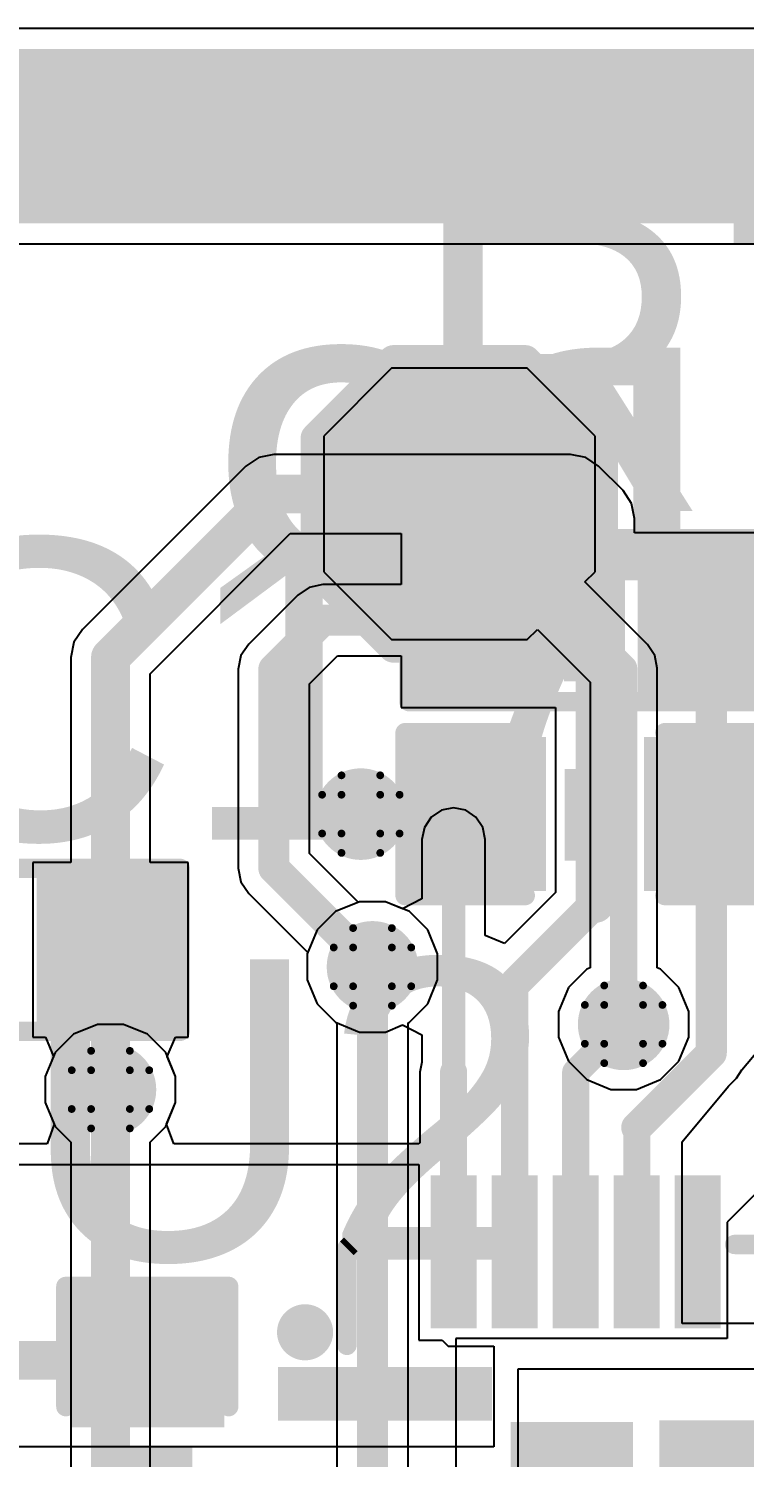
# Model space of a CAD drawing. Header units: inches. Extents: x -1 to 13, y -1.6 to 0.5.
# Drawn here: x -0.2883 to -0.1037, y -0.5415 to -0.173 of the extents above; entities that cross this region are included whole.
import ezdxf

# ---------------------------------------------------------------- set-up
doc = ezdxf.new("R2010")
doc.units = ezdxf.units.IN
doc.header["$MEASUREMENT"] = 0
for name, color, linetype in [('Bottom Layer', 5, 'Continuous'), ('Bottom Overlay', 54, 'Continuous'), ('Bottom Paste', 16, 'Continuous'), ('Bottom Solder', 6, 'Continuous'), ('Drill Drawing', 1, 'Continuous'), ('Top Glue Points', 56, 'Continuous'), ('Top Layer', 1, 'Continuous'), ('Top Overlay', 2, 'Continuous'), ('Top Paste', 8, 'Continuous'), ('Top Solder', 216, 'Continuous'), ('Via Holes', 16, 'Continuous')]:
    doc.layers.add(name, color=color, linetype=linetype)
doc.styles.add('Arial', font='', dxfattribs={"height": 0.2})
doc.styles.add('Arial_Bold', font='', dxfattribs={"height": 0.2})
doc.styles.get('Arial').set_extended_font_data('Arial')
doc.styles.get('Arial_Bold').set_extended_font_data('Arial', bold=True)

# ---------------------------------------------------------------- blocks, each defined once
blk = doc.blocks.new('QFN_16_3X3__RT7291AGQUF_12')
at = {"layer": 'Top Layer'}
for points in [[(-0.00177, 0.0748), (-0.00177, 0.02362), (-0.01162, 0.02362), (-0.01162, 0.0748)], [(0.02579, 0.0748), (0.02579, 0.02362), (0.01594, 0.02362), (0.01594, 0.0748)], [(-0.0748, 0.03544), (-0.03937, 0.03544), (-0.03937, 0.02756), (-0.0748, 0.02756)], [(0.0748, 0.02756), (0.03937, 0.02756), (0.03937, 0.03544), (0.0748, 0.03544)], [(-0.0748, 0.01969), (-0.03937, 0.01969), (-0.03937, 0.01181), (-0.0748, 0.01181)], [(0.0748, 0.01181), (0.03937, 0.01181), (0.03937, 0.01969), (0.0748, 0.01969)], [(-0.01123, -0.01478), (-0.01123, 0.01278), (-0.00138, 0.01278), (-0.00138, -0.01478)], [(0.01239, -0.01478), (0.01239, 0.01278), (0.02224, 0.01278), (0.02224, -0.01478)], [(-0.0748, 0.00394), (-0.03937, 0.00394), (-0.03937, -0.00394), (-0.0748, -0.00394)], [(0.0748, -0.00394), (0.03937, -0.00394), (0.03937, 0.00394), (0.0748, 0.00394)], [(-0.0748, -0.01181), (-0.03937, -0.01181), (-0.03937, -0.01969), (-0.0748, -0.01969)], [(0.0748, -0.01969), (0.03937, -0.01969), (0.03937, -0.01181), (0.0748, -0.01181)], [(-0.0254, -0.0748), (-0.0254, -0.02362), (-0.01555, -0.02362), (-0.01555, -0.0748)], [(0.00216, -0.0748), (0.00216, -0.02362), (0.01201, -0.02362), (0.01201, -0.0748)], [(-0.0748, -0.02755), (-0.03937, -0.02755), (-0.03937, -0.03543), (-0.0748, -0.03543)], [(0.0748, -0.03543), (0.03937, -0.03543), (0.03937, -0.02755), (0.0748, -0.02755)]]:
    blk.add_hatch(color=1, dxfattribs=at).paths.add_polyline_path(points)
at = {"layer": 'Top Paste'}
for points in [[(-0.00177, 0.0748), (-0.00177, 0.02362), (-0.01162, 0.02362), (-0.01162, 0.0748)], [(0.02579, 0.0748), (0.02579, 0.02362), (0.01594, 0.02362), (0.01594, 0.0748)], [(-0.0748, 0.03544), (-0.03937, 0.03544), (-0.03937, 0.02756), (-0.0748, 0.02756)], [(0.0748, 0.02756), (0.03937, 0.02756), (0.03937, 0.03544), (0.0748, 0.03544)], [(-0.0748, 0.01969), (-0.03937, 0.01969), (-0.03937, 0.01181), (-0.0748, 0.01181)], [(0.0748, 0.01181), (0.03937, 0.01181), (0.03937, 0.01969), (0.0748, 0.01969)], [(-0.01123, -0.01478), (-0.01123, 0.01278), (-0.00138, 0.01278), (-0.00138, -0.01478)], [(0.01239, -0.01478), (0.01239, 0.01278), (0.02224, 0.01278), (0.02224, -0.01478)], [(-0.0748, 0.00394), (-0.03937, 0.00394), (-0.03937, -0.00394), (-0.0748, -0.00394)], [(0.0748, -0.00394), (0.03937, -0.00394), (0.03937, 0.00394), (0.0748, 0.00394)], [(-0.0748, -0.01181), (-0.03937, -0.01181), (-0.03937, -0.01969), (-0.0748, -0.01969)], [(0.0748, -0.01969), (0.03937, -0.01969), (0.03937, -0.01181), (0.0748, -0.01181)], [(-0.0254, -0.0748), (-0.0254, -0.02362), (-0.01555, -0.02362), (-0.01555, -0.0748)], [(0.00216, -0.0748), (0.00216, -0.02362), (0.01201, -0.02362), (0.01201, -0.0748)], [(-0.0748, -0.02755), (-0.03937, -0.02755), (-0.03937, -0.03543), (-0.0748, -0.03543)], [(0.0748, -0.03543), (0.03937, -0.03543), (0.03937, -0.02755), (0.0748, -0.02755)]]:
    blk.add_hatch(color=8, dxfattribs=at).paths.add_polyline_path(points)
at = {"layer": 'Top Solder'}
for points in [[(0.00023, 0.0768), (0.00023, 0.02162), (-0.01362, 0.02162), (-0.01362, 0.0768)], [(0.02779, 0.0768), (0.02779, 0.02162), (0.01394, 0.02162), (0.01394, 0.0768)], [(-0.0768, 0.03744), (-0.03737, 0.03744), (-0.03737, 0.02556), (-0.0768, 0.02556)], [(0.0768, 0.02556), (0.03737, 0.02556), (0.03737, 0.03744), (0.0768, 0.03744)], [(-0.0768, 0.02169), (-0.03737, 0.02169), (-0.03737, 0.00981), (-0.0768, 0.00981)], [(0.0768, 0.00981), (0.03737, 0.00981), (0.03737, 0.02169), (0.0768, 0.02169)], [(-0.01323, -0.01678), (-0.01323, 0.01478), (0.00062, 0.01478), (0.00062, -0.01678)], [(0.01039, -0.01678), (0.01039, 0.01478), (0.02424, 0.01478), (0.02424, -0.01678)], [(-0.0768, 0.00594), (-0.03737, 0.00594), (-0.03737, -0.00594), (-0.0768, -0.00594)], [(0.0768, -0.00594), (0.03737, -0.00594), (0.03737, 0.00594), (0.0768, 0.00594)], [(-0.0768, -0.00981), (-0.03737, -0.00981), (-0.03737, -0.02169), (-0.0768, -0.02169)], [(0.0768, -0.02169), (0.03737, -0.02169), (0.03737, -0.00981), (0.0768, -0.00981)], [(-0.0274, -0.0768), (-0.0274, -0.02162), (-0.01355, -0.02162), (-0.01355, -0.0768)], [(0.00016, -0.0768), (0.00016, -0.02162), (0.01401, -0.02162), (0.01401, -0.0768)], [(-0.0768, -0.02555), (-0.03737, -0.02555), (-0.03737, -0.03743), (-0.0768, -0.03743)], [(0.0768, -0.03743), (0.03737, -0.03743), (0.03737, -0.02555), (0.0768, -0.02555)]]:
    blk.add_hatch(color=216, dxfattribs=at).paths.add_polyline_path(points)
at = {"layer": 'Top Overlay', "const_width": 0.005}
for points in [[(-0.021, 0.059), (-0.05901, 0.059)], [(-0.05901, 0.041), (-0.05901, 0.059)], [(0.05899, 0.059), (0.032, 0.059)], [(0.05899, 0.04), (0.05899, 0.059)], [(-0.05901, -0.058), (-0.05901, -0.041)], [(0.05899, -0.059), (0.05899, -0.041)], [(-0.05801, -0.059), (-0.05901, -0.058)], [(-0.033, -0.059), (-0.05801, -0.059)], [(0.05899, -0.059), (0.022, -0.059)]]:
    blk.add_lwpolyline(points, dxfattribs=at)
at = {"layer": 'Top Overlay'}
for points, const_width in [([(-0.06026, 0.059, 1), (-0.05776, 0.059, 1)], 0.0025), ([(-0.06026, 0.059, 1), (-0.05776, 0.059, 1)], 0.0025), ([(-0.02226, 0.059, 1), (-0.01976, 0.059, 1)], 0.0025), ([(0.03075, 0.059, 1), (0.03324, 0.059, 1)], 0.0025), ([(0.05774, 0.059, 1), (0.06024, 0.059, 1)], 0.0025), ([(0.05774, 0.059, 1), (0.06024, 0.059, 1)], 0.0025), ([(-0.06026, 0.041, 1), (-0.05776, 0.041, 1)], 0.0025), ([(0.05774, 0.04, 1), (0.06024, 0.04, 1)], 0.0025), ([(-0.06026, -0.041, 1), (-0.05776, -0.041, 1)], 0.0025), ([(0.05774, -0.041, 1), (0.06024, -0.041, 1)], 0.0025), ([(-0.06026, -0.058, 1), (-0.05776, -0.058, 1)], 0.0025), ([(-0.06026, -0.058, 1), (-0.05776, -0.058, 1)], 0.0025), ([(-0.05926, -0.059, 1), (-0.05675, -0.059, 1)], 0.0025), ([(-0.05926, -0.059, 1), (-0.05675, -0.059, 1)], 0.0025), ([(-0.03426, -0.059, 1), (-0.03175, -0.059, 1)], 0.0025), ([(0.02074, -0.059, 1), (0.02324, -0.059, 1)], 0.0025), ([(0.05774, -0.059, 1), (0.06024, -0.059, 1)], 0.0025), ([(0.05774, -0.059, 1), (0.06024, -0.059, 1)], 0.0025), ([(-0.03413, -0.0698, 1), (-0.0386, -0.0698, 1)], 0.01), ([(-0.0411, -0.0698, 1), (-0.0361, -0.0698, 1)], 0.005), ([(-0.03663, -0.0698, 1), (-0.03163, -0.0698, 1)], 0.005)]:
    blk.add_lwpolyline(points, format="xyb", close=True, dxfattribs=dict(at, const_width=const_width))
blk = doc.blocks.new('CAP_0603_26')
at = {"layer": 'Top Layer'}
for points in [[(-0.015, 0.0175), (-0.015, -0.0175), (-0.045, -0.0175), (-0.045, 0.0175)], [(0.045, 0.0175), (0.045, -0.0175), (0.015, -0.0175), (0.015, 0.0175)]]:
    blk.add_hatch(color=1, dxfattribs=at).paths.add_polyline_path(points)
at = {"layer": 'Top Paste'}
for points in [[(-0.015, 0.0175), (-0.015, -0.0175), (-0.045, -0.0175), (-0.045, 0.0175)], [(0.045, 0.0175), (0.045, -0.0175), (0.015, -0.0175), (0.015, 0.0175)]]:
    blk.add_hatch(color=8, dxfattribs=at).paths.add_polyline_path(points)
at = {"layer": 'Top Solder'}
for points in [[(-0.01264, 0.01986), (-0.01264, -0.01986), (-0.04736, -0.01986), (-0.04736, 0.01986)], [(0.04736, 0.01986), (0.04736, -0.01986), (0.01264, -0.01986), (0.01264, 0.01986)]]:
    blk.add_hatch(color=216, dxfattribs=at).paths.add_polyline_path(points)
at = {"layer": 'Top Overlay', "const_width": 0.005}
for points in [[(-0.049, 0.021), (-0.049, -0.021)], [(-0.049, 0.021), (-0.018, 0.021)], [(0.018, 0.021), (0.049, 0.021)], [(0.049, 0.021), (0.049, -0.021)], [(-0.049, -0.021), (-0.018, -0.021)], [(0.018, -0.021), (0.049, -0.021)]]:
    blk.add_lwpolyline(points, dxfattribs=at)
at = {"layer": 'Top Overlay', "const_width": 0.0025}
for points in [[(-0.05025, 0.021, 1), (-0.04775, 0.021, 1)], [(-0.05025, 0.021, 1), (-0.04775, 0.021, 1)], [(-0.01925, 0.021, 1), (-0.01675, 0.021, 1)], [(0.01675, 0.021, 1), (0.01925, 0.021, 1)], [(0.04775, 0.021, 1), (0.05025, 0.021, 1)], [(0.04775, 0.021, 1), (0.05025, 0.021, 1)], [(-0.05025, -0.021, 1), (-0.04775, -0.021, 1)], [(-0.05025, -0.021, 1), (-0.04775, -0.021, 1)], [(-0.01925, -0.021, 1), (-0.01675, -0.021, 1)], [(0.01675, -0.021, 1), (0.01925, -0.021, 1)], [(0.04775, -0.021, 1), (0.05025, -0.021, 1)], [(0.04775, -0.021, 1), (0.05025, -0.021, 1)]]:
    blk.add_lwpolyline(points, format="xyb", close=True, dxfattribs=at)
blk = doc.blocks.new('CAP_0603_34')
at = {"layer": 'Top Layer'}
for points in [[(-0.015, 0.0175), (-0.015, -0.0175), (-0.045, -0.0175), (-0.045, 0.0175)], [(0.045, 0.0175), (0.045, -0.0175), (0.015, -0.0175), (0.015, 0.0175)]]:
    blk.add_hatch(color=1, dxfattribs=at).paths.add_polyline_path(points)
at = {"layer": 'Top Paste'}
for points in [[(-0.015, 0.0175), (-0.015, -0.0175), (-0.045, -0.0175), (-0.045, 0.0175)], [(0.045, 0.0175), (0.045, -0.0175), (0.015, -0.0175), (0.015, 0.0175)]]:
    blk.add_hatch(color=8, dxfattribs=at).paths.add_polyline_path(points)
at = {"layer": 'Top Solder'}
for points in [[(-0.01264, 0.01986), (-0.01264, -0.01986), (-0.04736, -0.01986), (-0.04736, 0.01986)], [(0.04736, 0.01986), (0.04736, -0.01986), (0.01264, -0.01986), (0.01264, 0.01986)]]:
    blk.add_hatch(color=216, dxfattribs=at).paths.add_polyline_path(points)
at = {"layer": 'Top Overlay', "const_width": 0.005}
for points in [[(-0.049, -0.021), (-0.049, 0.021)], [(-0.049, 0.021), (-0.018, 0.021)], [(0.018, 0.021), (0.049, 0.021)], [(0.049, -0.021), (0.049, 0.021)], [(-0.049, -0.021), (-0.018, -0.021)], [(0.018, -0.021), (0.049, -0.021)]]:
    blk.add_lwpolyline(points, dxfattribs=at)
at = {"layer": 'Top Overlay', "const_width": 0.0025}
for points in [[(-0.05025, 0.021, 1), (-0.04775, 0.021, 1)], [(-0.05025, 0.021, 1), (-0.04775, 0.021, 1)], [(-0.01925, 0.021, 1), (-0.01675, 0.021, 1)], [(0.01675, 0.021, 1), (0.01925, 0.021, 1)], [(0.04775, 0.021, 1), (0.05025, 0.021, 1)], [(0.04775, 0.021, 1), (0.05025, 0.021, 1)], [(-0.05025, -0.021, 1), (-0.04775, -0.021, 1)], [(-0.05025, -0.021, 1), (-0.04775, -0.021, 1)], [(-0.01925, -0.021, 1), (-0.01675, -0.021, 1)], [(0.01675, -0.021, 1), (0.01925, -0.021, 1)], [(0.04775, -0.021, 1), (0.05025, -0.021, 1)], [(0.04775, -0.021, 1), (0.05025, -0.021, 1)]]:
    blk.add_lwpolyline(points, format="xyb", close=True, dxfattribs=at)
blk = doc.blocks.new('TEST_POINT_B_75')
at = {"layer": 'Bottom Layer'}
blk.add_hatch(color=5, dxfattribs=at).paths.add_polyline_path([(0.015, 0.03), (-0.015, 0.03), (-0.03, 0.015), (-0.03, -0.015), (-0.015, -0.03), (0.015, -0.03), (0.03, -0.015), (0.03, 0.015)])
at = {"layer": 'Bottom Paste'}
blk.add_hatch(color=16, dxfattribs=at).paths.add_polyline_path([(0.015, 0.03), (-0.015, 0.03), (-0.03, 0.015), (-0.03, -0.015), (-0.015, -0.03), (0.015, -0.03), (0.03, -0.015), (0.03, 0.015)])
at = {"layer": 'Bottom Solder'}
blk.add_hatch(color=6, dxfattribs=at).paths.add_polyline_path([(0.017, 0.034), (-0.017, 0.034), (-0.034, 0.017), (-0.034, -0.017), (-0.017, -0.034), (0.017, -0.034), (0.034, -0.017), (0.034, 0.017)])
at = {"layer": 'Bottom Overlay', "const_width": 0.00787}
for points in [[(-0.017, 0.037), (-0.037, 0.017)], [(0.017, 0.037), (-0.017, 0.037)], [(0.037, 0.017), (0.017, 0.037)], [(-0.037, 0.017), (-0.037, -0.017)], [(0.037, 0.017), (0.037, -0.017)], [(-0.017, -0.037), (-0.037, -0.017)], [(0.037, -0.017), (0.017, -0.037)], [(0.017, -0.037), (-0.017, -0.037)]]:
    blk.add_lwpolyline(points, dxfattribs=at)
at = {"layer": 'Bottom Overlay', "const_width": 0.00394}
for points in [[(-0.01897, 0.037, 1), (-0.01503, 0.037, 1)], [(-0.01897, 0.037, 1), (-0.01503, 0.037, 1)], [(0.01503, 0.037, 1), (0.01897, 0.037, 1)], [(0.01503, 0.037, 1), (0.01897, 0.037, 1)], [(-0.03897, 0.017, 1), (-0.03503, 0.017, 1)], [(-0.03897, 0.017, 1), (-0.03503, 0.017, 1)], [(0.03503, 0.017, 1), (0.03897, 0.017, 1)], [(0.03503, 0.017, 1), (0.03897, 0.017, 1)], [(-0.03897, -0.017, 1), (-0.03503, -0.017, 1)], [(-0.03897, -0.017, 1), (-0.03503, -0.017, 1)], [(0.03503, -0.017, 1), (0.03897, -0.017, 1)], [(0.03503, -0.017, 1), (0.03897, -0.017, 1)], [(-0.01897, -0.037, 1), (-0.01503, -0.037, 1)], [(-0.01897, -0.037, 1), (-0.01503, -0.037, 1)], [(0.01503, -0.037, 1), (0.01897, -0.037, 1)], [(0.01503, -0.037, 1), (0.01897, -0.037, 1)]]:
    blk.add_lwpolyline(points, format="xyb", close=True, dxfattribs=at)
blk = doc.blocks.new('RES_0603_100')
at = {"layer": 'Top Layer'}
for points in [[(-0.015, 0.0175), (-0.015, -0.0175), (-0.045, -0.0175), (-0.045, 0.0175)], [(0.045, 0.0175), (0.045, -0.0175), (0.015, -0.0175), (0.015, 0.0175)]]:
    blk.add_hatch(color=1, dxfattribs=at).paths.add_polyline_path(points)
at = {"layer": 'Top Paste'}
for points in [[(-0.015, 0.0175), (-0.015, -0.0175), (-0.045, -0.0175), (-0.045, 0.0175)], [(0.045, 0.0175), (0.045, -0.0175), (0.015, -0.0175), (0.015, 0.0175)]]:
    blk.add_hatch(color=8, dxfattribs=at).paths.add_polyline_path(points)
at = {"layer": 'Top Solder'}
for points in [[(-0.011, 0.0215), (-0.011, -0.0215), (-0.049, -0.0215), (-0.049, 0.0215)], [(0.049, 0.0215), (0.049, -0.0215), (0.011, -0.0215), (0.011, 0.0215)]]:
    blk.add_hatch(color=216, dxfattribs=at).paths.add_polyline_path(points)
at = {"layer": 'Top Overlay', "const_width": 0.005}
for points in [[(0.048, 0.021), (-0.048, 0.021)], [(-0.048, 0.021), (-0.048, -0.021)], [(0.048, 0.021), (0.048, -0.021)], [(0.048, -0.021), (-0.048, -0.021)]]:
    blk.add_lwpolyline(points, dxfattribs=at)
at = {"layer": 'Top Overlay', "const_width": 0.0025}
for points in [[(-0.04925, 0.021, 1), (-0.04675, 0.021, 1)], [(-0.04925, 0.021, 1), (-0.04675, 0.021, 1)], [(0.04675, 0.021, 1), (0.04925, 0.021, 1)], [(0.04675, 0.021, 1), (0.04925, 0.021, 1)], [(-0.04925, -0.021, 1), (-0.04675, -0.021, 1)], [(-0.04925, -0.021, 1), (-0.04675, -0.021, 1)], [(0.04675, -0.021, 1), (0.04925, -0.021, 1)], [(0.04675, -0.021, 1), (0.04925, -0.021, 1)]]:
    blk.add_lwpolyline(points, format="xyb", close=True, dxfattribs=at)
blk = doc.blocks.new('RES_0603_105')
at = {"layer": 'Top Layer'}
for points in [[(-0.015, 0.0175), (-0.015, -0.0175), (-0.045, -0.0175), (-0.045, 0.0175)], [(0.045, 0.0175), (0.045, -0.0175), (0.015, -0.0175), (0.015, 0.0175)]]:
    blk.add_hatch(color=1, dxfattribs=at).paths.add_polyline_path(points)
at = {"layer": 'Top Paste'}
for points in [[(-0.015, 0.0175), (-0.015, -0.0175), (-0.045, -0.0175), (-0.045, 0.0175)], [(0.045, 0.0175), (0.045, -0.0175), (0.015, -0.0175), (0.015, 0.0175)]]:
    blk.add_hatch(color=8, dxfattribs=at).paths.add_polyline_path(points)
at = {"layer": 'Top Solder'}
for points in [[(-0.011, 0.0215), (-0.011, -0.0215), (-0.049, -0.0215), (-0.049, 0.0215)], [(0.049, 0.0215), (0.049, -0.0215), (0.011, -0.0215), (0.011, 0.0215)]]:
    blk.add_hatch(color=216, dxfattribs=at).paths.add_polyline_path(points)
at = {"layer": 'Top Overlay', "const_width": 0.005}
for points in [[(-0.048, 0.021), (0.048, 0.021)], [(-0.048, -0.021), (-0.048, 0.021)], [(0.048, -0.021), (0.048, 0.021)], [(-0.048, -0.021), (0.048, -0.021)]]:
    blk.add_lwpolyline(points, dxfattribs=at)
at = {"layer": 'Top Overlay', "const_width": 0.0025}
for points in [[(-0.04925, 0.021, 1), (-0.04675, 0.021, 1)], [(-0.04925, 0.021, 1), (-0.04675, 0.021, 1)], [(0.04675, 0.021, 1), (0.04925, 0.021, 1)], [(0.04675, 0.021, 1), (0.04925, 0.021, 1)], [(-0.04925, -0.021, 1), (-0.04675, -0.021, 1)], [(-0.04925, -0.021, 1), (-0.04675, -0.021, 1)], [(0.04675, -0.021, 1), (0.04925, -0.021, 1)], [(0.04675, -0.021, 1), (0.04925, -0.021, 1)]]:
    blk.add_lwpolyline(points, format="xyb", close=True, dxfattribs=at)

msp = doc.modelspace()

# ---------------------------------------------------------------- hatches: boundary and pattern name
at = {"layer": 'Bottom Layer'}
h = msp.add_hatch(color=5, dxfattribs=at)
edge = h.paths.add_edge_path()
edge.add_arc((-0.20261, -0.37561), 0.01181, 0, 360)
h = msp.add_hatch(color=5, dxfattribs=at)
edge = h.paths.add_edge_path()
edge.add_arc((-0.19961, -0.415), 0.01181, 0, 360)
h = msp.add_hatch(color=5, dxfattribs=at)
edge = h.paths.add_edge_path()
edge.add_arc((-0.13482, -0.42982), 0.01181, 0, 360)
h = msp.add_hatch(color=5, dxfattribs=at)
edge = h.paths.add_edge_path()
edge.add_arc((-0.2672, -0.44665), 0.01181, 0, 360)
at = {"layer": 'Top Glue Points'}
for points in [[(-0.1502, -0.30986), (-0.1502, -0.34136), (-0.13446, -0.34136), (-0.13446, -0.30986)], [(-0.13433, -0.36399), (-0.15007, -0.36399), (-0.15007, -0.38761), (-0.13433, -0.38761)], [(-0.24609, -0.55427), (-0.24609, -0.53853), (-0.26971, -0.53853), (-0.26971, -0.55427)]]:
    msp.add_hatch(color=56, dxfattribs=at).paths.add_polyline_path(points)
at = {"layer": 'Top Layer'}
h = msp.add_hatch(color=1, dxfattribs=at)
edge = h.paths.add_edge_path()
edge.add_arc((-0.20261, -0.37561), 0.01181, 0, 360)
h = msp.add_hatch(color=1, dxfattribs=at)
edge = h.paths.add_edge_path()
edge.add_arc((-0.19961, -0.415), 0.01181, 0, 360)
h = msp.add_hatch(color=1, dxfattribs=at)
edge = h.paths.add_edge_path()
edge.add_arc((-0.13482, -0.42982), 0.01181, 0, 360)
h = msp.add_hatch(color=1, dxfattribs=at)
edge = h.paths.add_edge_path()
edge.add_arc((-0.2672, -0.44665), 0.01181, 0, 360)
at = {"layer": 'Via Holes'}
h = msp.add_hatch(color=7, dxfattribs=at)
edge = h.paths.add_edge_path()
edge.add_arc((-0.20261, -0.37561), 0.00591, 0, 360)
h = msp.add_hatch(color=7, dxfattribs=at)
edge = h.paths.add_edge_path()
edge.add_arc((-0.19961, -0.415), 0.00591, 0, 360)
h = msp.add_hatch(color=7, dxfattribs=at)
edge = h.paths.add_edge_path()
edge.add_arc((-0.13482, -0.42982), 0.00591, 0, 360)
h = msp.add_hatch(color=7, dxfattribs=at)
edge = h.paths.add_edge_path()
edge.add_arc((-0.2672, -0.44665), 0.00591, 0, 360)

# ---------------------------------------------------------------- linework, layer by layer
at = {"layer": 'Bottom Layer'}
for p, q in [((-0.1947, -0.26061), (-0.2122, -0.27811)), ((-0.1597, -0.26061), (-0.1947, -0.26061)), ((-0.1422, -0.27811), (-0.1597, -0.26061)), ((-0.2122, -0.27811), (-0.2122, -0.31311)), ((-0.1422, -0.31311), (-0.1422, -0.27811)), ((-0.2122, -0.31311), (-0.1947, -0.33061)), ((-0.14482, -0.31573), (-0.1422, -0.31311)), ((-0.12869, -0.33187), (-0.14482, -0.31573)), ((-0.1947, -0.33061), (-0.1597, -0.33061)), ((-0.1597, -0.33061), (-0.15708, -0.32799)), ((-0.15708, -0.32799), (-0.14348, -0.34158)), ((-0.12681, -0.33468), (-0.12869, -0.33187)), ((-0.12615, -0.33799), (-0.12681, -0.33468)), ((-0.12615, -0.41521), (-0.12615, -0.33799)), ((-0.14348, -0.34158), (-0.14348, -0.41521)), ((-0.01933, -0.392), (-0.10811, -0.48079)), ((-0.01933, -0.392), (-0.10811, -0.48079)), ((-0.20913, -0.40075), (-0.21386, -0.40548)), ((-0.20295, -0.39819), (-0.20913, -0.40075)), ((-0.19627, -0.39819), (-0.20295, -0.39819)), ((-0.19009, -0.40075), (-0.19627, -0.39819)), ((-0.18536, -0.40548), (-0.19009, -0.40075)), ((-0.21386, -0.40548), (-0.21642, -0.41166)), ((-0.1828, -0.41166), (-0.18536, -0.40548)), ((-0.21642, -0.41166), (-0.21642, -0.41834)), ((-0.1828, -0.41834), (-0.1828, -0.41166)), ((-0.14434, -0.41556), (-0.14907, -0.42029)), ((-0.14348, -0.41521), (-0.14434, -0.41556)), ((-0.12529, -0.41556), (-0.12615, -0.41521)), ((-0.12056, -0.42029), (-0.12529, -0.41556)), ((-0.21642, -0.41834), (-0.21386, -0.42452)), ((-0.18536, -0.42452), (-0.1828, -0.41834)), ((-0.14907, -0.42029), (-0.15163, -0.42647)), ((-0.118, -0.42647), (-0.12056, -0.42029)), ((-0.21386, -0.42452), (-0.20913, -0.42925)), ((-0.19009, -0.42925), (-0.18536, -0.42452)), ((-0.15163, -0.42647), (-0.15163, -0.43316)), ((-0.118, -0.43316), (-0.118, -0.42647)), ((-0.27054, -0.42983), (-0.27672, -0.43239)), ((-0.26386, -0.42983), (-0.27054, -0.42983)), ((-0.25768, -0.43239), (-0.26386, -0.42983)), ((-0.20913, -0.42925), (-0.20879, -0.4294)), ((-0.20879, -0.4294), (-0.20879, -0.6152)), ((-0.19043, -0.4294), (-0.19009, -0.42925)), ((-0.19043, -0.6114), (-0.19043, -0.4294)), ((-0.27672, -0.43239), (-0.28145, -0.43712)), ((-0.25295, -0.43712), (-0.25768, -0.43239)), ((-0.15163, -0.43316), (-0.14907, -0.43934)), ((-0.12056, -0.43934), (-0.118, -0.43316)), ((-0.28145, -0.43712), (-0.28401, -0.4433)), ((-0.25039, -0.4433), (-0.25295, -0.43712)), ((-0.14907, -0.43934), (-0.14434, -0.44407)), ((-0.12529, -0.44407), (-0.12056, -0.43934)), ((-0.28401, -0.4433), (-0.28401, -0.44999)), ((-0.25039, -0.44999), (-0.25039, -0.4433)), ((-0.14434, -0.44407), (-0.13816, -0.44663)), ((-0.13147, -0.44663), (-0.12529, -0.44407)), ((-0.13816, -0.44663), (-0.13147, -0.44663)), ((-0.28401, -0.44999), (-0.28145, -0.45617)), ((-0.25295, -0.45617), (-0.25039, -0.44999)), ((-0.28145, -0.45617), (-0.2774, -0.46022)), ((-0.257, -0.46022), (-0.25295, -0.45617)), ((-0.2774, -0.46022), (-0.2774, -0.72142)), ((-0.257, -0.72142), (-0.257, -0.46022)), ((-0.10811, -0.48079), (-0.10811, -0.51079)), ((-0.10811, -0.48079), (-0.10811, -0.51079)), ((-0.10811, -0.51079), (-0.17811, -0.51079)), ((-0.17811, -0.51079), (-0.17811, -0.58579)), ((-0.10811, -0.51079), (-0.17811, -0.51079)), ((-0.17811, -0.51079), (-0.17811, -0.58579))]:
    msp.add_line(p, q, dxfattribs=at)
for points, const_width in [([(-0.1772, -0.29561), (-0.13482, -0.33799)], 0.007), ([(-0.13482, -0.42982), (-0.13482, -0.33799)], 0.007), ([(-0.19961, -0.6152), (-0.19961, -0.41567)], 0.008), ([(-0.2672, -0.735), (-0.2672, -0.44665)], 0.01)]:
    msp.add_lwpolyline(points, dxfattribs=dict(at, const_width=const_width))
for points, const_width in [([(-0.17895, -0.29561, 1), (-0.17545, -0.29561, 1)], 0.0035), ([(-0.13657, -0.33799, 1), (-0.13307, -0.33799, 1)], 0.0035), ([(-0.13657, -0.33799, 1), (-0.13307, -0.33799, 1)], 0.0035), ([(-0.20161, -0.41567, 1), (-0.19761, -0.41567, 1)], 0.004), ([(-0.13657, -0.42982, 1), (-0.13307, -0.42982, 1)], 0.0035), ([(-0.2697, -0.44665, 1), (-0.2647, -0.44665, 1)], 0.005)]:
    msp.add_lwpolyline(points, format="xyb", close=True, dxfattribs=dict(at, const_width=const_width))
at = {"layer": 'Drill Drawing', "const_width": 0.002}
for points in [[(-0.20761, -0.37061), (-0.20761, -0.36561)], [(-0.20761, -0.36561), (-0.19761, -0.36561)], [(-0.19761, -0.37061), (-0.19761, -0.36561)], [(-0.21261, -0.38061), (-0.21261, -0.37061)], [(-0.21261, -0.37061), (-0.20761, -0.37061)], [(-0.19761, -0.37061), (-0.19261, -0.37061)], [(-0.19261, -0.38061), (-0.19261, -0.37061)], [(-0.21261, -0.38061), (-0.20761, -0.38061)], [(-0.20761, -0.38561), (-0.20761, -0.38061)], [(-0.19761, -0.38061), (-0.19261, -0.38061)], [(-0.19761, -0.38561), (-0.19761, -0.38061)], [(-0.20761, -0.38561), (-0.19761, -0.38561)], [(-0.20461, -0.41), (-0.20461, -0.405)], [(-0.20461, -0.405), (-0.19461, -0.405)], [(-0.19461, -0.41), (-0.19461, -0.405)], [(-0.20961, -0.42), (-0.20961, -0.41)], [(-0.20961, -0.41), (-0.20461, -0.41)], [(-0.19461, -0.41), (-0.18961, -0.41)], [(-0.18961, -0.42), (-0.18961, -0.41)], [(-0.20961, -0.42), (-0.20461, -0.42)], [(-0.20461, -0.425), (-0.20461, -0.42)], [(-0.19461, -0.42), (-0.18961, -0.42)], [(-0.19461, -0.425), (-0.19461, -0.42)], [(-0.13982, -0.42482), (-0.13982, -0.41982)], [(-0.13982, -0.41982), (-0.12982, -0.41982)], [(-0.12982, -0.42482), (-0.12982, -0.41982)], [(-0.20461, -0.425), (-0.19461, -0.425)], [(-0.14482, -0.43482), (-0.14482, -0.42482)], [(-0.14482, -0.42482), (-0.13982, -0.42482)], [(-0.12982, -0.42482), (-0.12482, -0.42482)], [(-0.12482, -0.43482), (-0.12482, -0.42482)], [(-0.14482, -0.43482), (-0.13982, -0.43482)], [(-0.13982, -0.43982), (-0.13982, -0.43482)], [(-0.12982, -0.43482), (-0.12482, -0.43482)], [(-0.12982, -0.43982), (-0.12982, -0.43482)], [(-0.2722, -0.44165), (-0.2722, -0.43665)], [(-0.2722, -0.43665), (-0.2622, -0.43665)], [(-0.2622, -0.44165), (-0.2622, -0.43665)], [(-0.2772, -0.45165), (-0.2772, -0.44165)], [(-0.2772, -0.44165), (-0.2722, -0.44165)], [(-0.2622, -0.44165), (-0.2572, -0.44165)], [(-0.2572, -0.45165), (-0.2572, -0.44165)], [(-0.13982, -0.43982), (-0.12982, -0.43982)], [(-0.2772, -0.45165), (-0.2722, -0.45165)], [(-0.2722, -0.45665), (-0.2722, -0.45165)], [(-0.2622, -0.45165), (-0.2572, -0.45165)], [(-0.2622, -0.45665), (-0.2622, -0.45165)], [(-0.2722, -0.45665), (-0.2622, -0.45665)]]:
    msp.add_lwpolyline(points, dxfattribs=at)
at = {"layer": 'Drill Drawing', "const_width": 0.001}
for points in [[(-0.20811, -0.36561, 1), (-0.20711, -0.36561, 1)], [(-0.20811, -0.36561, 1), (-0.20711, -0.36561, 1)], [(-0.19811, -0.36561, 1), (-0.19711, -0.36561, 1)], [(-0.19811, -0.36561, 1), (-0.19711, -0.36561, 1)], [(-0.21311, -0.37061, 1), (-0.21211, -0.37061, 1)], [(-0.21311, -0.37061, 1), (-0.21211, -0.37061, 1)], [(-0.20811, -0.37061, 1), (-0.20711, -0.37061, 1)], [(-0.20811, -0.37061, 1), (-0.20711, -0.37061, 1)], [(-0.19811, -0.37061, 1), (-0.19711, -0.37061, 1)], [(-0.19811, -0.37061, 1), (-0.19711, -0.37061, 1)], [(-0.19311, -0.37061, 1), (-0.19211, -0.37061, 1)], [(-0.19311, -0.37061, 1), (-0.19211, -0.37061, 1)], [(-0.21311, -0.38061, 1), (-0.21211, -0.38061, 1)], [(-0.21311, -0.38061, 1), (-0.21211, -0.38061, 1)], [(-0.20811, -0.38061, 1), (-0.20711, -0.38061, 1)], [(-0.20811, -0.38061, 1), (-0.20711, -0.38061, 1)], [(-0.19811, -0.38061, 1), (-0.19711, -0.38061, 1)], [(-0.19811, -0.38061, 1), (-0.19711, -0.38061, 1)], [(-0.19311, -0.38061, 1), (-0.19211, -0.38061, 1)], [(-0.19311, -0.38061, 1), (-0.19211, -0.38061, 1)], [(-0.20811, -0.38561, 1), (-0.20711, -0.38561, 1)], [(-0.20811, -0.38561, 1), (-0.20711, -0.38561, 1)], [(-0.19811, -0.38561, 1), (-0.19711, -0.38561, 1)], [(-0.19811, -0.38561, 1), (-0.19711, -0.38561, 1)], [(-0.20511, -0.405, 1), (-0.20411, -0.405, 1)], [(-0.20511, -0.405, 1), (-0.20411, -0.405, 1)], [(-0.19511, -0.405, 1), (-0.19411, -0.405, 1)], [(-0.19511, -0.405, 1), (-0.19411, -0.405, 1)], [(-0.21011, -0.41, 1), (-0.20911, -0.41, 1)], [(-0.21011, -0.41, 1), (-0.20911, -0.41, 1)], [(-0.20511, -0.41, 1), (-0.20411, -0.41, 1)], [(-0.20511, -0.41, 1), (-0.20411, -0.41, 1)], [(-0.19511, -0.41, 1), (-0.19411, -0.41, 1)], [(-0.19511, -0.41, 1), (-0.19411, -0.41, 1)], [(-0.19011, -0.41, 1), (-0.18911, -0.41, 1)], [(-0.19011, -0.41, 1), (-0.18911, -0.41, 1)], [(-0.21011, -0.42, 1), (-0.20911, -0.42, 1)], [(-0.21011, -0.42, 1), (-0.20911, -0.42, 1)], [(-0.20511, -0.42, 1), (-0.20411, -0.42, 1)], [(-0.20511, -0.42, 1), (-0.20411, -0.42, 1)], [(-0.19511, -0.42, 1), (-0.19411, -0.42, 1)], [(-0.19511, -0.42, 1), (-0.19411, -0.42, 1)], [(-0.19011, -0.42, 1), (-0.18911, -0.42, 1)], [(-0.19011, -0.42, 1), (-0.18911, -0.42, 1)], [(-0.14032, -0.41982, 1), (-0.13932, -0.41982, 1)], [(-0.14032, -0.41982, 1), (-0.13932, -0.41982, 1)], [(-0.13032, -0.41982, 1), (-0.12932, -0.41982, 1)], [(-0.13032, -0.41982, 1), (-0.12932, -0.41982, 1)], [(-0.20511, -0.425, 1), (-0.20411, -0.425, 1)], [(-0.20511, -0.425, 1), (-0.20411, -0.425, 1)], [(-0.19511, -0.425, 1), (-0.19411, -0.425, 1)], [(-0.19511, -0.425, 1), (-0.19411, -0.425, 1)], [(-0.14532, -0.42482, 1), (-0.14432, -0.42482, 1)], [(-0.14532, -0.42482, 1), (-0.14432, -0.42482, 1)], [(-0.14032, -0.42482, 1), (-0.13932, -0.42482, 1)], [(-0.14032, -0.42482, 1), (-0.13932, -0.42482, 1)], [(-0.13032, -0.42482, 1), (-0.12932, -0.42482, 1)], [(-0.13032, -0.42482, 1), (-0.12932, -0.42482, 1)], [(-0.12532, -0.42482, 1), (-0.12432, -0.42482, 1)], [(-0.12532, -0.42482, 1), (-0.12432, -0.42482, 1)], [(-0.14532, -0.43482, 1), (-0.14432, -0.43482, 1)], [(-0.14532, -0.43482, 1), (-0.14432, -0.43482, 1)], [(-0.14032, -0.43482, 1), (-0.13932, -0.43482, 1)], [(-0.14032, -0.43482, 1), (-0.13932, -0.43482, 1)], [(-0.13032, -0.43482, 1), (-0.12932, -0.43482, 1)], [(-0.13032, -0.43482, 1), (-0.12932, -0.43482, 1)], [(-0.12532, -0.43482, 1), (-0.12432, -0.43482, 1)], [(-0.12532, -0.43482, 1), (-0.12432, -0.43482, 1)], [(-0.2727, -0.43665, 1), (-0.2717, -0.43665, 1)], [(-0.2727, -0.43665, 1), (-0.2717, -0.43665, 1)], [(-0.2627, -0.43665, 1), (-0.2617, -0.43665, 1)], [(-0.2627, -0.43665, 1), (-0.2617, -0.43665, 1)], [(-0.2777, -0.44165, 1), (-0.2767, -0.44165, 1)], [(-0.2777, -0.44165, 1), (-0.2767, -0.44165, 1)], [(-0.2727, -0.44165, 1), (-0.2717, -0.44165, 1)], [(-0.2727, -0.44165, 1), (-0.2717, -0.44165, 1)], [(-0.2627, -0.44165, 1), (-0.2617, -0.44165, 1)], [(-0.2627, -0.44165, 1), (-0.2617, -0.44165, 1)], [(-0.2577, -0.44165, 1), (-0.2567, -0.44165, 1)], [(-0.2577, -0.44165, 1), (-0.2567, -0.44165, 1)], [(-0.14032, -0.43982, 1), (-0.13932, -0.43982, 1)], [(-0.14032, -0.43982, 1), (-0.13932, -0.43982, 1)], [(-0.13032, -0.43982, 1), (-0.12932, -0.43982, 1)], [(-0.13032, -0.43982, 1), (-0.12932, -0.43982, 1)], [(-0.2777, -0.45165, 1), (-0.2767, -0.45165, 1)], [(-0.2777, -0.45165, 1), (-0.2767, -0.45165, 1)], [(-0.2727, -0.45165, 1), (-0.2717, -0.45165, 1)], [(-0.2727, -0.45165, 1), (-0.2717, -0.45165, 1)], [(-0.2627, -0.45165, 1), (-0.2617, -0.45165, 1)], [(-0.2627, -0.45165, 1), (-0.2617, -0.45165, 1)], [(-0.2577, -0.45165, 1), (-0.2567, -0.45165, 1)], [(-0.2577, -0.45165, 1), (-0.2567, -0.45165, 1)], [(-0.2727, -0.45665, 1), (-0.2717, -0.45665, 1)], [(-0.2727, -0.45665, 1), (-0.2717, -0.45665, 1)], [(-0.2627, -0.45665, 1), (-0.2617, -0.45665, 1)], [(-0.2627, -0.45665, 1), (-0.2617, -0.45665, 1)]]:
    msp.add_lwpolyline(points, format="xyb", close=True, dxfattribs=at)
at = {"layer": 'Top Layer'}
for p, q in [((0.01371, -0.17305), (-0.38729, -0.17305)), ((-0.37581, -0.22852), (0.00222, -0.22852)), ((-0.22896, -0.28364), (-0.23226, -0.28585)), ((-0.22506, -0.28286), (-0.22896, -0.28364)), ((-0.14851, -0.28286), (-0.22506, -0.28286)), ((-0.14461, -0.28364), (-0.14851, -0.28286)), ((-0.1413, -0.28585), (-0.14461, -0.28364)), ((-0.23226, -0.28585), (-0.27441, -0.32799)), ((-0.13498, -0.29217), (-0.1413, -0.28585)), ((-0.13277, -0.29547), (-0.13498, -0.29217)), ((-0.13199, -0.29938), (-0.13277, -0.29547)), ((-0.13199, -0.30311), (-0.13199, -0.29938)), ((-0.257, -0.33942), (-0.22083, -0.30325)), ((-0.22083, -0.30325), (-0.1922, -0.30325)), ((-0.1922, -0.30325), (-0.1922, -0.31643)), ((-0.0922, -0.30311), (-0.13199, -0.30311)), ((-0.21242, -0.31643), (-0.21593, -0.31713)), ((-0.1922, -0.31643), (-0.21242, -0.31643)), ((-0.2189, -0.31912), (-0.23154, -0.33176)), ((-0.21593, -0.31713), (-0.2189, -0.31912)), ((-0.27662, -0.3313), (-0.2774, -0.3352)), ((-0.27441, -0.32799), (-0.27662, -0.3313)), ((-0.2774, -0.3352), (-0.2774, -0.38811)), ((-0.23353, -0.33474), (-0.23423, -0.33825)), ((-0.23154, -0.33176), (-0.23353, -0.33474)), ((-0.21588, -0.34205), (-0.20861, -0.33479)), ((-0.20861, -0.33479), (-0.1922, -0.33479)), ((-0.1922, -0.33479), (-0.1922, -0.34811)), ((-0.23423, -0.33825), (-0.23423, -0.38955)), ((-0.257, -0.38811), (-0.257, -0.33942)), ((-0.21588, -0.38575), (-0.21588, -0.34205)), ((-0.1922, -0.34811), (-0.15239, -0.34811)), ((-0.15239, -0.34811), (-0.15239, -0.39586)), ((-0.18181, -0.37461), (-0.18446, -0.37638)), ((-0.17869, -0.37399), (-0.18181, -0.37461)), ((-0.17557, -0.37461), (-0.17869, -0.37399)), ((-0.17292, -0.37638), (-0.17557, -0.37461)), ((-0.18623, -0.37902), (-0.18685, -0.38215)), ((-0.18446, -0.37638), (-0.18623, -0.37902)), ((-0.17115, -0.37902), (-0.17292, -0.37638)), ((-0.17053, -0.38215), (-0.17115, -0.37902)), ((-0.18685, -0.38215), (-0.18685, -0.39746)), ((-0.17053, -0.40694), (-0.17053, -0.38215)), ((-0.2033, -0.39833), (-0.21588, -0.38575)), ((-0.2774, -0.38811), (-0.2872, -0.38811)), ((-0.2872, -0.38811), (-0.2872, -0.43311)), ((-0.2472, -0.38811), (-0.257, -0.38811)), ((-0.2472, -0.43311), (-0.2472, -0.38811)), ((-0.23423, -0.38955), (-0.23353, -0.39307)), ((-0.23353, -0.39307), (-0.23154, -0.39604)), ((-0.23154, -0.39604), (-0.21628, -0.41131)), ((-0.18685, -0.39746), (-0.19185, -0.40002)), ((-0.15239, -0.39586), (-0.16553, -0.40901)), ((-0.20295, -0.39819), (-0.2033, -0.39833)), ((-0.19627, -0.39819), (-0.20295, -0.39819)), ((-0.19185, -0.40002), (-0.19627, -0.39819)), ((-0.16553, -0.40901), (-0.17053, -0.40694)), ((-0.21628, -0.41131), (-0.21642, -0.41166)), ((-0.21642, -0.41166), (-0.21642, -0.41834)), ((-0.1043, -0.44157), (-0.0802, -0.4126)), ((-0.21642, -0.41834), (-0.21386, -0.42452)), ((-0.21386, -0.42452), (-0.20913, -0.42925)), ((-0.20913, -0.42925), (-0.20295, -0.43181)), ((-0.19627, -0.43181), (-0.19185, -0.42998)), ((-0.19185, -0.42998), (-0.18685, -0.43254)), ((-0.2872, -0.43311), (-0.28397, -0.43311)), ((-0.28397, -0.43311), (-0.28186, -0.43811)), ((-0.25254, -0.43811), (-0.25043, -0.43311)), ((-0.25043, -0.43311), (-0.2472, -0.43311)), ((-0.20295, -0.43181), (-0.19627, -0.43181)), ((-0.18685, -0.43254), (-0.18685, -0.43958)), ((-0.28186, -0.43811), (-0.28401, -0.4433)), ((-0.25039, -0.4433), (-0.25254, -0.43811)), ((-0.18685, -0.43958), (-0.18736, -0.44215)), ((-0.10571, -0.44369), (-0.1043, -0.44157)), ((-0.28401, -0.4433), (-0.28401, -0.44999)), ((-0.25039, -0.44999), (-0.25039, -0.4433)), ((-0.18736, -0.44215), (-0.18736, -0.4604)), ((-0.11969, -0.46008), (-0.10777, -0.44574)), ((-0.10777, -0.44574), (-0.10571, -0.44369)), ((-0.28401, -0.44999), (-0.28169, -0.45559)), ((-0.25271, -0.45559), (-0.25039, -0.44999)), ((-0.28169, -0.45559), (-0.28356, -0.46059)), ((-0.25084, -0.46059), (-0.25271, -0.45559)), ((-0.18736, -0.4604), (-0.18763, -0.46059)), ((-0.11969, -0.507), (-0.11969, -0.46008)), ((-0.28356, -0.46059), (-0.30562, -0.46059)), ((-0.18763, -0.46059), (-0.25084, -0.46059)), ((-0.39429, -0.466), (-0.18763, -0.466)), ((-0.18763, -0.466), (-0.18763, -0.51122)), ((-0.0992, -0.507), (-0.11969, -0.507)), ((-0.18763, -0.51122), (-0.18162, -0.51122)), ((-0.18162, -0.51122), (-0.18005, -0.51279)), ((-0.18005, -0.51279), (-0.16829, -0.51279)), ((-0.16829, -0.51279), (-0.16829, -0.53879)), ((-0.162, -0.57996), (-0.162, -0.51865)), ((-0.162, -0.51865), (-0.0967, -0.51865)), ((-0.16829, -0.53879), (-0.39429, -0.53879))]:
    msp.add_line(p, q, dxfattribs=at)
for points, const_width in [([(-0.38729, -0.20079), (0.01371, -0.20079)], 0.045), ([(-0.2672, -0.3352), (-0.22506, -0.29306)], 0.01), ([(-0.22506, -0.29306), (-0.14851, -0.29306)], 0.01), ([(-0.14851, -0.29306), (-0.14219, -0.29938)], 0.01), ([(-0.14219, -0.39865), (-0.14219, -0.29938)], 0.01), ([(-0.22506, -0.33825), (-0.21242, -0.32561)], 0.008), ([(-0.21242, -0.32561), (-0.1722, -0.32561)], 0.008), ([(-0.1122, -0.37561), (-0.1122, -0.32561)], 0.008), ([(-0.2672, -0.41061), (-0.2672, -0.3352)], 0.01), ([(-0.22506, -0.38955), (-0.22506, -0.33825)], 0.008), ([(-0.1122, -0.4372), (-0.1122, -0.37561)], 0.008), ([(-0.17869, -0.44215), (-0.17869, -0.38215)], 0.006), ([(-0.22506, -0.38955), (-0.19961, -0.415)], 0.008), ([(-0.16294, -0.4194), (-0.14219, -0.39865)], 0.008), ([(-0.2672, -0.44665), (-0.2672, -0.41181)], 0.01), ([(-0.16294, -0.48852), (-0.16294, -0.4194)], 0.007), ([(-0.14719, -0.44219), (-0.13482, -0.42982)], 0.007), ([(-0.13144, -0.45644), (-0.1122, -0.4372)], 0.008), ([(-0.17869, -0.48852), (-0.17869, -0.44215)], 0.007), ([(-0.14719, -0.48852), (-0.14719, -0.44219)], 0.007), ([(-0.13144, -0.48852), (-0.13144, -0.45644)], 0.007), ([(-0.32944, -0.51645), (-0.25776, -0.51645)], 0.01)]:
    msp.add_lwpolyline(points, dxfattribs=dict(at, const_width=const_width))
for points, const_width in [([(-0.22756, -0.29306, 1), (-0.22256, -0.29306, 1)], 0.005), ([(-0.22756, -0.29306, 1), (-0.22256, -0.29306, 1)], 0.005), ([(-0.15101, -0.29306, 1), (-0.14601, -0.29306, 1)], 0.005), ([(-0.15101, -0.29306, 1), (-0.14601, -0.29306, 1)], 0.005), ([(-0.14469, -0.29938, 1), (-0.13969, -0.29938, 1)], 0.005), ([(-0.14469, -0.29938, 1), (-0.13969, -0.29938, 1)], 0.005), ([(-0.21442, -0.32561, 1), (-0.21042, -0.32561, 1)], 0.004), ([(-0.21442, -0.32561, 1), (-0.21042, -0.32561, 1)], 0.004), ([(-0.1742, -0.32561, 1), (-0.1702, -0.32561, 1)], 0.004), ([(-0.1142, -0.32561, 1), (-0.1102, -0.32561, 1)], 0.004), ([(-0.2697, -0.3352, 1), (-0.2647, -0.3352, 1)], 0.005), ([(-0.2697, -0.3352, 1), (-0.2647, -0.3352, 1)], 0.005), ([(-0.22706, -0.33825, 1), (-0.22306, -0.33825, 1)], 0.004), ([(-0.22706, -0.33825, 1), (-0.22306, -0.33825, 1)], 0.004), ([(-0.1142, -0.37561, 1), (-0.1102, -0.37561, 1)], 0.004), ([(-0.1142, -0.37561, 1), (-0.1102, -0.37561, 1)], 0.004), ([(-0.18019, -0.38215, 1), (-0.17719, -0.38215, 1)], 0.003), ([(-0.22706, -0.38955, 1), (-0.22306, -0.38955, 1)], 0.004), ([(-0.22706, -0.38955, 1), (-0.22306, -0.38955, 1)], 0.004), ([(-0.14469, -0.39865, 1), (-0.13969, -0.39865, 1)], 0.005), ([(-0.14419, -0.39865, 1), (-0.14019, -0.39865, 1)], 0.004), ([(-0.2697, -0.41061, 1), (-0.2647, -0.41061, 1)], 0.005), ([(-0.2697, -0.41181, 1), (-0.2647, -0.41181, 1)], 0.005), ([(-0.20161, -0.415, 1), (-0.19761, -0.415, 1)], 0.004), ([(-0.16494, -0.4194, 1), (-0.16094, -0.4194, 1)], 0.004), ([(-0.16469, -0.4194, 1), (-0.16119, -0.4194, 1)], 0.0035), ([(-0.13657, -0.42982, 1), (-0.13307, -0.42982, 1)], 0.0035), ([(-0.1142, -0.4372, 1), (-0.1102, -0.4372, 1)], 0.004), ([(-0.1142, -0.4372, 1), (-0.1102, -0.4372, 1)], 0.004), ([(-0.2697, -0.44665, 1), (-0.2647, -0.44665, 1)], 0.005), ([(-0.18044, -0.44215, 1), (-0.17694, -0.44215, 1)], 0.0035), ([(-0.18019, -0.44215, 1), (-0.17719, -0.44215, 1)], 0.003), ([(-0.14894, -0.44219, 1), (-0.14544, -0.44219, 1)], 0.0035), ([(-0.14894, -0.44219, 1), (-0.14544, -0.44219, 1)], 0.0035), ([(-0.13344, -0.45644, 1), (-0.12944, -0.45644, 1)], 0.004), ([(-0.13319, -0.45644, 1), (-0.12969, -0.45644, 1)], 0.0035), ([(-0.18044, -0.48852, 1), (-0.17694, -0.48852, 1)], 0.0035), ([(-0.16469, -0.48852, 1), (-0.16119, -0.48852, 1)], 0.0035), ([(-0.14894, -0.48852, 1), (-0.14544, -0.48852, 1)], 0.0035), ([(-0.13319, -0.48852, 1), (-0.12969, -0.48852, 1)], 0.0035), ([(-0.26026, -0.51645, 1), (-0.25526, -0.51645, 1)], 0.005)]:
    msp.add_lwpolyline(points, format="xyb", close=True, dxfattribs=dict(at, const_width=const_width))

# ---------------------------------------------------------------- block references
for name, p, rotation in [('TEST_POINT_B_75', (-0.1772, -0.29561), 180), ('RES_0603_100', (-0.2972, -0.41061), 180), ('QFN_16_3X3__RT7291AGQUF_12', (-0.1472, -0.54559), 270), ('CAP_0603_26', (-0.25771, -0.5464), 90)]:
    msp.add_blockref(name, p, dxfattribs=dict(rotation=rotation))
for name, p in [('RES_0603_105', (-0.1422, -0.32561)), ('CAP_0603_34', (-0.1422, -0.37561))]:
    msp.add_blockref(name, p)

# ---------------------------------------------------------------- texts
at = {"layer": 'Bottom Overlay', "style": 'Arial_Bold', "text_generation_flag": 2}
msp.add_text('ENLDO', height=0.06, rotation=360, dxfattribs=at).set_placement((0.053, -0.3153))
at = {"layer": 'Top Overlay', "style": 'Arial'}
for s, height, p in [('R7', 0.0775, (-0.19019, -0.29744)), ('C17', 0.0775, (-0.32745, -0.38218)), ('U2', 0.07748, (-0.29095, -0.49053))]:
    msp.add_text(s, height=height, dxfattribs=at).set_placement(p)

doc.saveas('drawing.dxf')
